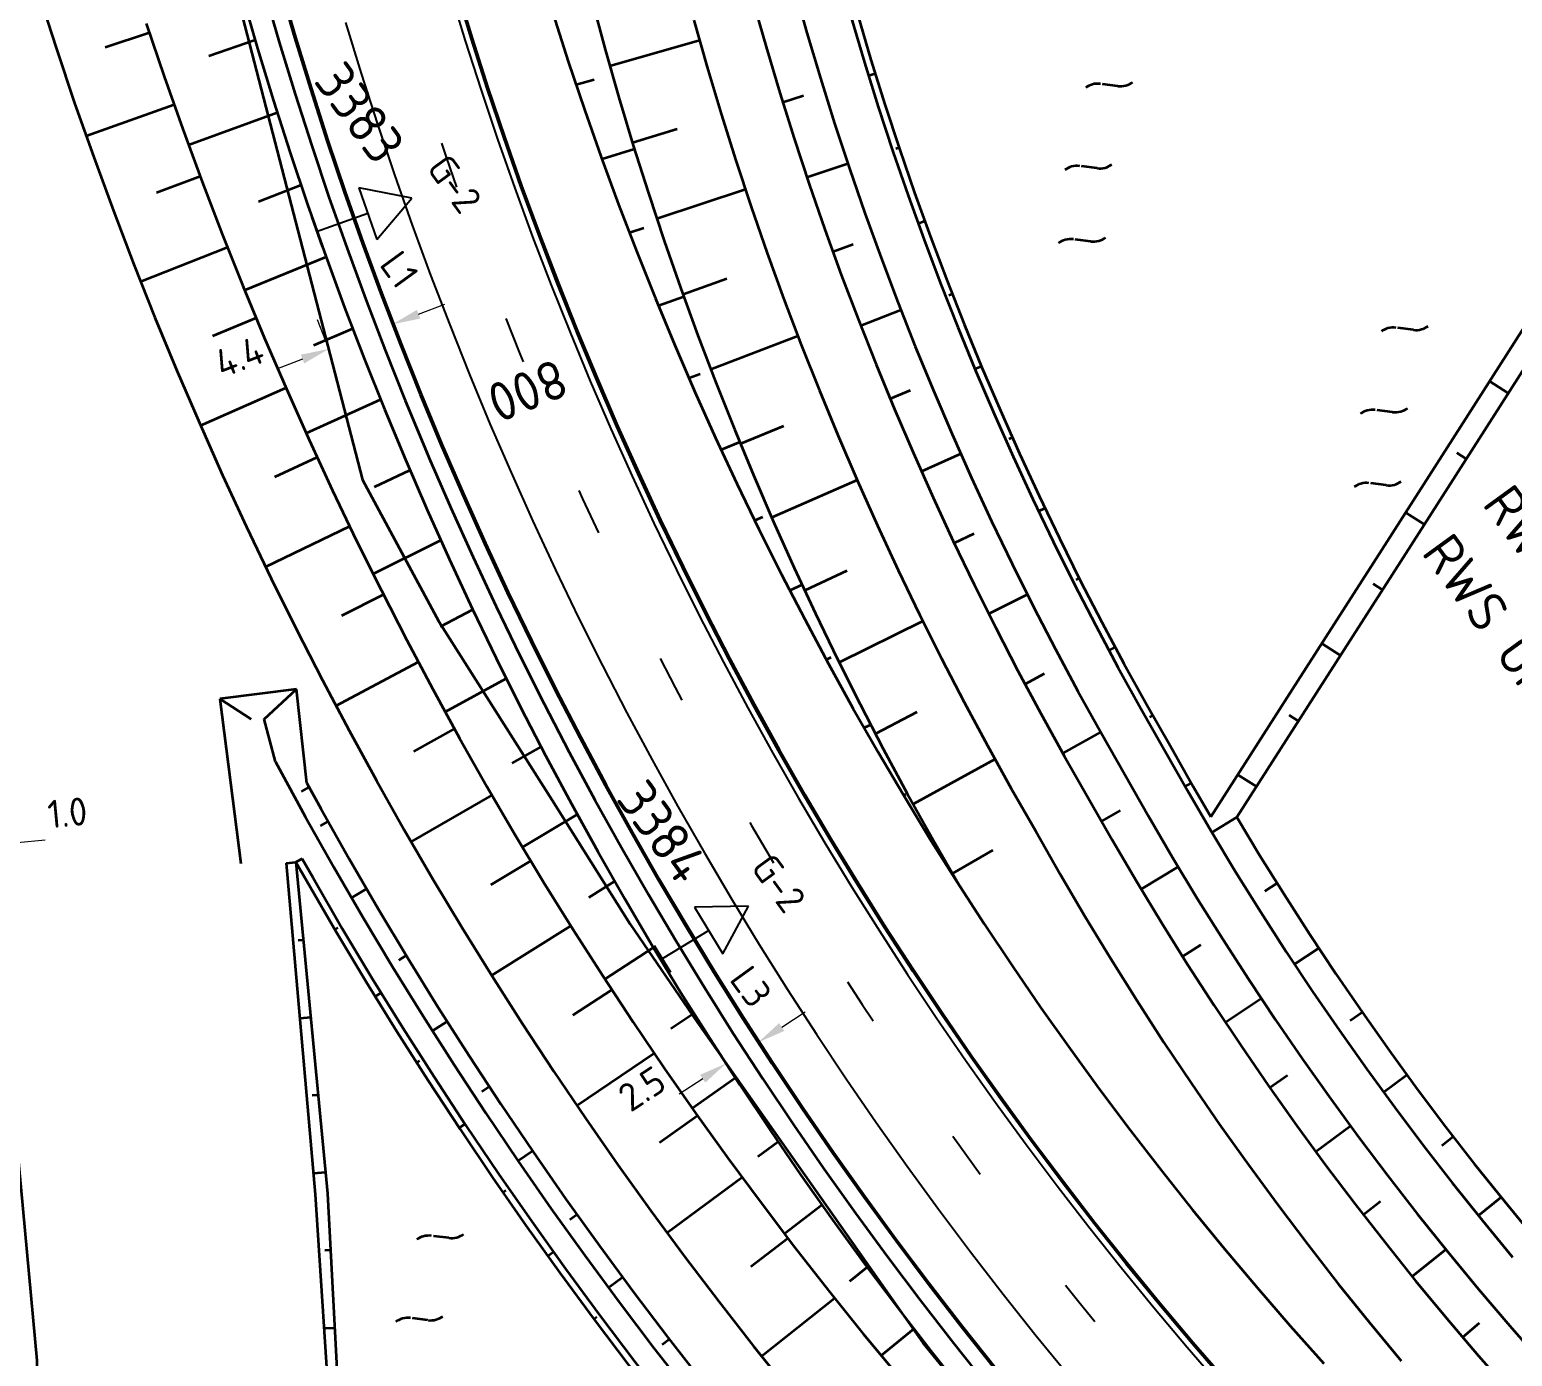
# Model space of a CAD drawing. Header units: metres. Extents: x 134219 to 139080, y 438661 to 444352.
# Drawn here: x 135230.7 to 135326, y 443110.3 to 443195.5 of the extents above; entities that cross this region are included whole.
import ezdxf
from ezdxf.enums import TextEntityAlignment as Align

# ---------------------------------------------------------------- set-up
doc = ezdxf.new("R2010")
doc.units = ezdxf.units.M
doc.linetypes.add('13strp', pattern=[4, 1, -3])
doc.linetypes.add('39strp', pattern=[12, 3, -9])
doc.layers.get('DEFPOINTS').update_dxf_attribs({"color": 193})
for name, color, linetype, lineweight in [('N-WE-KL-ET_LS_OV_ARMATUUR-S', 7, 'Continuous', 25), ('N-WE-KL-ET_LS_OV_ARMATUUR-T18', 1, 'Continuous', 25), ('N-WE-KL-ET_LS_OV_KABEL-G', 10, 'KL-LS-OV-N', 35), ('N-WE-KL-ET_LS_OV_KABEL-M', 7, 'Continuous', 18), ('N-WE-KL-ET_LS_OV_KABEL-T25', 7, 'Continuous', 25), ('Utd-geleiderail-nw', 8, 'glm a2ee v014$0$f2m40080', 35), ('Utd-ondergr-nw', 8, '13strp', 35)]:
    doc.layers.add(name, color=color, linetype=linetype, lineweight=lineweight)
doc.layers.add('N-WE-KL-ET_LS_OV_ARMATUUR-T25', color=2, linetype='Continuous')
doc.layers.add('Utd-weg-nw', color=8, linetype='Continuous')
doc.styles.add('alm a2ee v011$0$Iso-rtw', font='NLCS-ISO.ttf')
doc.styles.add('ISO18', font='NLCS-ISO.ttf')
doc.styles.add('ISO25', font='NLCS-ISO.ttf')
doc.styles.add('NLCS_18', font='NLCS-ISO.ttf', dxfattribs={"height": 1.8})
doc.styles.add('NLCS_25', font='NLCS-ISO.ttf', dxfattribs={"height": 2.5})
doc.linetypes.add('glm a2ee v014$0$f2m40080', pattern='A,2,-1,[160,RTW.shx,S=0.5,R=0,X=0,Y=0],-1', length=4)
doc.linetypes.add('KL-LS-OV-N', pattern='A,4,-1,[103,NLCS.SHX,S=0.75,R=0,X=0,Y=0],-1,4,-1.5,["0V",Standard,S=1,R=0,X=0,Y=-0.5],-3', length=14.5)
doc.dimstyles.new('NLCS_t18_pijl_Dimension_l3_h1', dxfattribs={"dimtxt": 1.8, "dimasz": 1.8, "dimexe": 2, "dimexo": 2, "dimgap": 0.7, "dimtad": 1, "dimdec": 1, "dimzin": 0, "dimdsep": 46, "dimtxsty": 'NLCS_18', "dimcen": 2.5, "dimdle": 2, "dimclrd": 256, "dimclre": 256, "dimclrt": 256, "dimadec": 1, "dimazin": 0, "dimtfac": 1, "dimtdec": 1, "dimtofl": 0, "dimtmove": 1, "dimatfit": 0, "dimfxl": 0, "dimtolj": 1, "dimtzin": 0, "dimlwd": 18, "dimlwe": 18, "dimarcsym": 0})

# ---------------------------------------------------------------- blocks, each defined once
blk = doc.blocks.new('SKL-ET_OV_ARMATUUR_HD_NATRIUM_1x250W-SO (3)')
for p, q in [((6.493, 0), (3.493, 1.757)), ((3.493, -1.757), (6.493, 0))]:
    blk.add_line(p, q)
for points in [[(0, 1), (0, -1)], [(3.493, 1.757), (3.493, -1.757)], [(3.493, 0), (0, 0)]]:
    blk.add_lwpolyline(points)
at = {"layer": 'N-WE-KL-ET_LS_OV_ARMATUUR-T18', "style": 'ISO18', "flags": 1}
for tag, p in [('TYPE_ARMATUUR', (3.075, -6.821)), ('VERMOGEN_LAMP', (3.075, -10.606)), ('SPIEGELSTAND', (3.075, -14.39)), ('HOOGTE_LICHTMAST', (3.075, -18.175)), ('UITLEGGERHOEK', (3.075, -21.959)), ('TYPE_LICHTMAST', (3.075, -25.744)), ('BOTSVRIENDELIJK', (3.075, -29.528)), ('POSITIE_LICHTMAST', (3.075, -33.313)), ('KABELAANSLUITNG', (3.075, -37.097)), ('VOEDINGSPUNT', (3.075, -44.666))]:
    blk.add_attdef(tag, p, '', height=1.8, dxfattribs=at)
at = {"layer": 'N-WE-KL-ET_LS_OV_ARMATUUR-T18', "style": 'ISO18'}
for tag, p in [('FASE-AANSLUITING_1', (3.075, -40.882)), ('GROEPSNUMMER', (3.075, -48.451))]:
    blk.add_attdef(tag, p, '', height=1.8, dxfattribs=at)
at = {"layer": 'N-WE-KL-ET_LS_OV_ARMATUUR-T25', "style": 'ISO25'}
for tag, p in [('MASTNUMMER', (3.075, 7.391)), ('TYPE_SYMBOOL', (3.075, 3.606))]:
    blk.add_attdef(tag, p, '', height=2.5, dxfattribs=at)
blk = doc.blocks.new('*D484')
at = {"layer": 'DEFPOINTS', "color": 0, "transparency": 16777216}
for p in [(135277.541, 443130.467), (135275.483, 443129.119), (135275.483, 443129.119)]:
    blk.add_point(p, dxfattribs=at)
at = {"layer": 'N-WE-KL-ET_LS_OV_KABEL-M', "lineweight": 18, "transparency": 16777216}
for p, q in [((135277.541, 443130.467), (135276.446, 443132.14)), ((135275.483, 443129.119), (135274.387, 443130.793))]:
    blk.add_line(p, q, dxfattribs=at)
at = {"layer": 'N-WE-KL-ET_LS_OV_KABEL-M', "linetype": 'Continuous', "lineweight": 18, "transparency": 16777216}
for p, q in [((135279.047, 443131.452), (135280.553, 443132.438)), ((135273.977, 443128.134), (135272.471, 443127.148))]:
    blk.add_line(p, q, dxfattribs=at)
at = {"layer": 'N-WE-KL-ET_LS_OV_KABEL-M', "transparency": 16777216}
for points in [[(135278.883, 443131.703), (135279.212, 443131.201), (135277.541, 443130.467)], [(135273.812, 443128.385), (135274.141, 443127.883), (135275.483, 443129.119)]]:
    blk.add_solid(points, dxfattribs=at)
at = {"layer": 'N-WE-KL-ET_LS_OV_KABEL-M', "transparency": 16777216, "insert": (135270.071, 443127.49), "char_height": 1.8, "attachment_point": 5, "rotation": 33.20563, "style": 'NLCS_18'}
blk.add_mtext('\\A1;2.5', dxfattribs=at)
blk = doc.blocks.new('Dwm A2 aanvulling$0$A$C32883349')
at = {"layer": 'Utd-ondergr-nw'}
blk.add_line((-1.818, 0.375), (-2.436, 1.315), dxfattribs=at)
for centre, start, end in [((-3.533, 0.593), 33.34449, 123.34449), ((-0.721, 1.096), 213.34449, 303.34449)]:
    blk.add_arc(centre, 1.312, start, end, dxfattribs=at)
blk = doc.blocks.new('*D564')
at = {"layer": 'DEFPOINTS', "color": 0, "transparency": 16777216}
for p in [(135227.157, 443143.034), (135228.165, 443143.131), (135228.165, 443143.131)]:
    blk.add_point(p, dxfattribs=at)
at = {"layer": 'N-WE-KL-ET_LS_OV_KABEL-M', "lineweight": 18, "transparency": 16777216}
for p, q in [((135228.165, 443143.131), (135227.974, 443145.121)), ((135227.157, 443143.034), (135226.966, 443145.025))]:
    blk.add_line(p, q, dxfattribs=at)
at = {"layer": 'N-WE-KL-ET_LS_OV_KABEL-M', "linetype": 'Continuous', "lineweight": 18, "transparency": 16777216}
for p, q in [((135229.957, 443143.302), (135231.749, 443143.474)), ((135225.365, 443142.862), (135223.573, 443142.69))]:
    blk.add_line(p, q, dxfattribs=at)
at = {"layer": 'N-WE-KL-ET_LS_OV_KABEL-M', "transparency": 16777216}
for points in [[(135229.928, 443143.601), (135229.985, 443143.004), (135228.165, 443143.131)], [(135225.336, 443143.161), (135225.394, 443142.563), (135227.157, 443143.034)]]:
    blk.add_solid(points, dxfattribs=at)
at = {"layer": 'N-WE-KL-ET_LS_OV_KABEL-M', "transparency": 16777216, "insert": (135233.169, 443145.218), "char_height": 1.8, "attachment_point": 5, "rotation": 5.47997, "style": 'NLCS_18'}
blk.add_mtext('\\A1;1.0', dxfattribs=at)
blk = doc.blocks.new('*D588')
at = {"layer": 'DEFPOINTS', "color": 0, "transparency": 16777216}
for p in [(135254.046, 443176.575), (135249.95, 443174.993), (135249.95, 443174.993)]:
    blk.add_point(p, dxfattribs=at)
at = {"layer": 'N-WE-KL-ET_LS_OV_KABEL-M', "lineweight": 18, "transparency": 16777216}
for p, q in [((135254.046, 443176.575), (135253.325, 443178.441)), ((135249.95, 443174.993), (135249.23, 443176.858))]:
    blk.add_line(p, q, dxfattribs=at)
at = {"layer": 'N-WE-KL-ET_LS_OV_KABEL-M', "linetype": 'Continuous', "lineweight": 18, "transparency": 16777216}
for p, q in [((135255.725, 443177.224), (135257.404, 443177.872)), ((135248.271, 443174.344), (135246.592, 443173.695))]:
    blk.add_line(p, q, dxfattribs=at)
at = {"layer": 'N-WE-KL-ET_LS_OV_KABEL-M', "transparency": 16777216}
for points in [[(135255.617, 443177.503), (135255.833, 443176.944), (135254.046, 443176.575)], [(135248.163, 443174.624), (135248.379, 443174.064), (135249.95, 443174.993)]]:
    blk.add_solid(points, dxfattribs=at)
at = {"layer": 'N-WE-KL-ET_LS_OV_KABEL-M', "transparency": 16777216, "insert": (135244.206, 443174.489), "char_height": 1.8, "attachment_point": 5, "rotation": 21.12355, "style": 'NLCS_18'}
blk.add_mtext('\\A1;4.4', dxfattribs=at)

msp = doc.modelspace()

# ---------------------------------------------------------------- linework, layer by layer
at = {"layer": 'N-WE-KL-ET_LS_OV_KABEL-G', "elevation": 5.633, "flags": 128}
msp.add_lwpolyline([(135234.544, 443246.911), (135234.529, 443246.903), (135235.418, 443238.337), (135235.986, 443234.352), (135237.524, 443225.236), (135239.841, 443214.096), (135239.831, 443213.969), (135252.13, 443166.598), (135257.019, 443157.486), (135264.307, 443146.015), (135269.311, 443138.068), (135273.615, 443131.771), (135288.114, 443111.181), (135300.032, 443096.579), (135317.966, 443079.293), (135338.01, 443062.116), (135356.885, 443046.361), (135360.55, 443043.786), (135362.82, 443042.574), (135363.951, 443043.012), (135364.62, 443043.268)], dxfattribs=at)
at = {"layer": 'N-WE-KL-ET_LS_OV_KABEL-G', "flags": 128}
msp.add_lwpolyline([(135209.377, 442876.516), (135215.901, 442906.193), (135221.664, 442939.054), (135223.769, 442952.179), (135228.048, 442986.763), (135230.313, 443010.557), (135232.106, 443050.294), (135232.337, 443073.061), (135231.228, 443110.05), (135225.024, 443177.052), (135217.207, 443224.341)], dxfattribs=at)
at = {"layer": 'Utd-geleiderail-nw', "linetype": 'Continuous', "flags": 128}
for points in [[(135245.801, 443198.039), (135246.774, 443194.691), (135247.794, 443191.356), (135248.859, 443188.036), (135249.971, 443184.732), (135251.128, 443181.443), (135252.331, 443178.17), (135253.58, 443174.914), (135254.873, 443171.676), (135256.211, 443168.456)], [(135256.213, 443168.457), (135256.409, 443167.989), (135257.798, 443164.791), (135259.232, 443161.613), (135260.71, 443158.455), (135262.231, 443155.317), (135263.796, 443152.201), (135265.404, 443149.107), (135267.054, 443146.036), (135268.748, 443142.988), (135270.483, 443139.964), (135272.26, 443136.964), (135274.079, 443133.989), (135275.939, 443131.04), (135277.839, 443128.116), (135279.78, 443125.22), (135281.761, 443122.351), (135283.782, 443119.509), (135285.842, 443116.696), (135287.941, 443113.912), (135290.078, 443111.157), (135292.254, 443108.432)]]:
    msp.add_lwpolyline(points, dxfattribs=at)
at = {"layer": 'Utd-ondergr-nw', "linetype": 'Continuous'}
for p, q in [((135247.874, 443153.144), (135242.967, 443152.528)), ((135245.797, 443151.229), (135247.874, 443153.144)), ((135248.556, 443147.106), (135247.874, 443153.144)), ((135244.98, 443151.229), (135242.967, 443152.528)), ((135242.967, 443152.528), (135244.298, 443141.946)), ((135246.528, 443148.48), (135245.797, 443151.229)), ((135248.203, 443146.581), (135248.696, 443146.85))]:
    msp.add_line(p, q, dxfattribs=at)
at = {"layer": 'Utd-ondergr-nw', "linetype": 'Continuous', "flags": 128}
for points in [[(135271.157, 443280.799), (135282.366, 443266.678), (135288.583, 443258.845), (135294.8, 443251.013), (135301.017, 443243.18), (135307.235, 443235.348), (135313.452, 443227.515), (135319.669, 443219.683), (135325.886, 443211.851), (135332.103, 443204.018), (135339.862, 443194.244), (135334.962, 443186.592), (135329.569, 443178.171), (135324.177, 443169.749), (135318.784, 443161.328), (135313.391, 443152.907), (135308.276, 443144.92)], [(135273.413, 443275.665), (135281.25, 443265.792), (135287.467, 443257.959), (135293.684, 443250.127), (135299.901, 443242.294), (135306.119, 443234.462), (135312.336, 443226.629), (135318.553, 443218.797), (135324.77, 443210.965), (135330.987, 443203.132), (135338.44, 443194.331), (135333.762, 443187.36), (135328.369, 443178.939), (135322.977, 443170.517), (135317.584, 443162.097), (135312.191, 443153.675), (135306.605, 443144.953)], [(135231.334, 443197.77), (135232.462, 443194.263), (135233.636, 443190.774), (135234.857, 443187.303), (135236.124, 443183.851), (135237.436, 443180.418), (135238.794, 443177.006), (135240.197, 443173.614), (135241.646, 443170.243), (135243.138, 443166.894), (135244.675, 443163.567), (135246.256, 443160.263), (135247.881, 443156.983), (135249.548, 443153.727), (135251.259, 443150.495), (135253.012, 443147.288), (135254.808, 443144.107), (135256.645, 443140.953), (135258.524, 443137.825), (135260.444, 443134.724), (135262.405, 443131.651), (135264.406, 443128.606), (135266.447, 443125.59), (135268.527, 443122.603), (135270.647, 443119.646), (135272.805, 443116.72), (135275.001, 443113.824), (135277.236, 443110.959), (135279.508, 443108.126)], [(135244.406, 443197.644), (135245.385, 443194.276), (135246.41, 443190.923), (135247.482, 443187.584), (135248.6, 443184.26), (135249.764, 443180.952), (135250.974, 443177.66), (135252.23, 443174.386), (135253.53, 443171.129), (135254.877, 443167.891), (135256.267, 443164.671), (135257.703, 443161.472), (135259.183, 443158.292), (135260.706, 443155.134), (135262.274, 443151.997), (135263.885, 443148.881), (135265.539, 443145.789), (135267.235, 443142.72), (135268.975, 443139.675), (135270.756, 443136.654), (135272.579, 443133.658), (135274.444, 443130.688), (135276.349, 443127.744), (135278.296, 443124.827), (135280.283, 443121.937), (135282.309, 443119.075), (135284.375, 443116.241), (135286.481, 443113.437), (135288.625, 443110.662), (135290.807, 443107.917)], [(135246.792, 443198.32), (135247.761, 443194.985), (135248.777, 443191.664), (135249.838, 443188.358), (135250.945, 443185.067), (135252.098, 443181.791), (135253.296, 443178.532), (135254.539, 443175.29), (135255.827, 443172.065), (135257.16, 443168.858), (135258.537, 443165.671), (135259.958, 443162.502), (135261.424, 443159.354), (135262.932, 443156.227), (135264.485, 443153.12), (135266.08, 443150.036), (135267.717, 443146.974), (135269.397, 443143.935), (135271.12, 443140.92), (135272.883, 443137.929), (135274.689, 443134.962), (135276.535, 443132.021), (135278.422, 443129.106), (135280.349, 443126.218), (135282.316, 443123.356), (135284.323, 443120.522), (135286.369, 443117.716), (135288.454, 443114.939), (135290.577, 443112.191), (135292.738, 443109.473)], [(135246.86, 443198.339), (135247.828, 443195.005), (135248.843, 443191.685), (135249.904, 443188.38), (135251.011, 443185.09), (135252.164, 443181.815), (135253.361, 443178.557), (135254.604, 443175.315), (135255.892, 443172.091), (135257.224, 443168.886), (135258.601, 443165.699), (135260.022, 443162.532), (135261.487, 443159.384), (135262.995, 443156.258), (135264.547, 443153.152), (135266.142, 443150.069), (135267.779, 443147.007), (135269.458, 443143.969), (135271.18, 443140.955), (135272.944, 443137.965), (135274.748, 443134.999), (135276.594, 443132.059), (135278.48, 443129.145), (135280.407, 443126.257), (135282.374, 443123.396), (135284.38, 443120.563), (135286.425, 443117.758), (135288.509, 443114.982), (135290.632, 443112.235), (135292.792, 443109.517)], [(135258.13, 443198.077), (135259.102, 443194.9), (135260.117, 443191.736), (135261.176, 443188.587), (135262.279, 443185.454), (135263.425, 443182.335), (135264.615, 443179.234), (135265.847, 443176.148), (135267.122, 443173.081), (135268.44, 443170.031), (135269.8, 443167), (135271.201, 443163.988), (135272.645, 443160.996), (135274.13, 443158.024), (135275.656, 443155.073), (135277.223, 443152.143), (135278.83, 443149.236), (135280.478, 443146.351), (135282.165, 443143.489), (135283.892, 443140.651), (135285.659, 443137.838), (135287.464, 443135.049), (135289.308, 443132.285), (135291.19, 443129.547), (135293.11, 443126.836), (135295.067, 443124.152), (135297.062, 443121.495), (135299.093, 443118.866), (135301.16, 443116.265), (135303.264, 443113.694), (135305.402, 443111.152), (135307.576, 443108.64)], [(135258.197, 443198.097), (135259.168, 443194.92), (135260.183, 443191.758), (135261.242, 443188.61), (135262.345, 443185.477), (135263.491, 443182.36), (135264.68, 443179.259), (135265.912, 443176.175), (135267.187, 443173.108), (135268.504, 443170.059), (135269.863, 443167.029), (135271.265, 443164.018), (135272.708, 443161.026), (135274.192, 443158.055), (135275.718, 443155.105), (135277.284, 443152.177), (135278.891, 443149.27), (135280.538, 443146.386), (135282.225, 443143.525), (135283.952, 443140.688), (135285.718, 443137.875), (135287.523, 443135.087), (135289.366, 443132.324), (135291.247, 443129.588), (135293.167, 443126.877), (135295.123, 443124.193), (135297.117, 443121.537), (135299.148, 443118.909), (135301.215, 443116.309), (135303.317, 443113.739), (135305.456, 443111.197), (135307.629, 443108.686)], [(135279.839, 443198.218), (135280.665, 443195.294), (135281.533, 443192.38), (135282.444, 443189.477), (135283.397, 443186.585), (135284.392, 443183.706), (135285.429, 443180.84), (135286.508, 443177.987), (135287.629, 443175.148), (135288.791, 443172.323), (135289.995, 443169.514), (135291.239, 443166.721), (135292.524, 443163.945), (135293.85, 443161.186), (135295.216, 443158.444), (135296.623, 443155.721), (135298.069, 443153.017), (135299.555, 443150.333), (135301.08, 443147.668), (135302.597, 443144.994), (135304.15, 443142.337), (135305.742, 443139.701), (135307.375, 443137.087), (135309.046, 443134.494), (135310.757, 443131.925), (135312.506, 443129.379), (135314.294, 443126.857), (135316.119, 443124.359), (135317.983, 443121.887), (135319.883, 443119.441), (135321.821, 443117.021), (135323.795, 443114.628), (135325.805, 443112.262), (135327.851, 443109.925)], [(135264.35, 443196.544), (135265.342, 443193.454), (135266.377, 443190.377), (135267.454, 443187.315), (135268.574, 443184.269), (135269.736, 443181.238), (135270.94, 443178.224), (135272.186, 443175.227), (135273.473, 443172.247), (135274.802, 443169.286), (135276.172, 443166.343), (135277.582, 443163.42), (135279.033, 443160.516), (135280.524, 443157.633), (135282.054, 443154.771), (135283.625, 443151.93), (135285.235, 443149.112), (135286.883, 443146.316), (135288.571, 443143.543), (135290.296, 443140.794), (135292.06, 443138.069), (135293.862, 443135.369), (135295.7, 443132.695), (135297.576, 443130.046), (135299.489, 443127.423), (135301.437, 443124.827), (135303.422, 443122.259), (135305.442, 443119.718), (135307.497, 443117.206), (135309.586, 443114.722), (135311.71, 443112.268), (135313.868, 443109.843)], [(135266.865, 443197.332), (135267.703, 443194.229), (135268.585, 443191.137), (135269.512, 443188.056), (135270.484, 443184.986), (135271.501, 443181.929), (135272.562, 443178.885), (135273.667, 443175.855), (135274.817, 443172.839), (135276.01, 443169.838), (135277.247, 443166.853), (135278.528, 443163.884), (135279.851, 443160.932), (135281.218, 443157.998), (135282.628, 443155.083), (135284.08, 443152.186), (135285.574, 443149.309), (135287.11, 443146.452), (135288.688, 443143.616), (135290.308, 443140.801), (135290.422, 443140.6)], [(135277.203, 443197.352), (135278.041, 443194.391), (135278.922, 443191.441), (135279.846, 443188.501), (135280.813, 443185.574), (135281.822, 443182.659), (135282.874, 443179.757), (135283.969, 443176.868), (135285.105, 443173.994), (135286.284, 443171.135), (135287.504, 443168.291), (135288.766, 443165.464), (135290.069, 443162.653), (135291.413, 443159.86), (135292.797, 443157.085), (135294.223, 443154.328), (135295.689, 443151.591), (135297.194, 443148.874), (135298.74, 443146.177), (135300.279, 443143.47), (135301.852, 443140.781), (135303.467, 443138.113), (135305.121, 443135.467), (135306.815, 443132.844), (135308.549, 443130.244), (135310.322, 443127.667), (135312.134, 443125.115), (135313.984, 443122.587), (135315.872, 443120.086), (135317.798, 443117.61), (135319.761, 443115.161), (135321.761, 443112.74), (135323.798, 443110.347), (135325.871, 443107.981)], [(135238.235, 443195.897), (135239.386, 443192.488), (135240.582, 443189.097), (135241.824, 443185.724), (135243.11, 443182.37), (135244.44, 443179.037), (135245.815, 443175.723), (135247.233, 443172.43), (135248.695, 443169.158), (135250.2, 443165.908), (135251.747, 443162.681), (135253.338, 443159.477), (135254.97, 443156.296), (135256.645, 443153.139), (135258.361, 443150.007), (135260.118, 443146.9), (135261.916, 443143.819), (135263.755, 443140.764), (135265.633, 443137.735), (135267.552, 443134.734), (135269.509, 443131.761), (135271.506, 443128.815), (135273.541, 443125.898), (135275.614, 443123.011), (135277.726, 443120.153), (135279.874, 443117.325), (135282.059, 443114.528), (135284.281, 443111.762), (135286.539, 443109.027)], [(135273.403, 443196.103), (135274.258, 443193.089), (135275.158, 443190.087), (135276.101, 443187.095), (135277.088, 443184.116), (135278.118, 443181.149), (135279.192, 443178.196), (135280.308, 443175.256), (135281.467, 443172.332), (135282.669, 443169.422), (135283.913, 443166.528), (135285.2, 443163.651), (135286.528, 443160.791), (135287.899, 443157.949), (135289.31, 443155.125), (135290.763, 443152.321), (135292.257, 443149.535), (135293.792, 443146.771), (135295.367, 443144.027), (135296.936, 443141.274), (135298.54, 443138.538), (135300.186, 443135.825), (135301.873, 443133.133), (135303.6, 443130.465), (135305.367, 443127.82), (135307.174, 443125.199), (135309.02, 443122.604), (135310.905, 443120.034), (135312.829, 443117.489), (135314.791, 443114.972), (135316.792, 443112.482), (135318.829, 443110.019)], [(135283.501, 443196.27), (135284.356, 443193.395), (135285.252, 443190.531), (135286.19, 443187.679), (135287.17, 443184.838), (135288.191, 443182.01), (135289.254, 443179.195), (135290.358, 443176.395), (135291.502, 443173.608), (135292.688, 443170.837), (135293.913, 443168.081), (135295.18, 443165.342), (135296.486, 443162.619), (135297.832, 443159.914), (135299.217, 443157.227), (135300.642, 443154.559), (135302.106, 443151.91), (135303.609, 443149.281), (135305.104, 443146.642), (135306.634, 443144.02), (135308.203, 443141.418), (135309.811, 443138.837), (135311.458, 443136.279), (135313.143, 443133.742), (135314.867, 443131.229), (135316.629, 443128.74), (135318.428, 443126.275), (135320.265, 443123.834), (135322.138, 443121.419), (135324.048, 443119.031), (135325.994, 443116.668)], [(135283.927, 443196.416), (135284.779, 443193.548), (135285.674, 443190.69), (135286.609, 443187.843), (135287.587, 443185.008), (135288.606, 443182.186), (135289.666, 443179.377), (135290.767, 443176.582), (135291.909, 443173.801), (135293.091, 443171.035), (135294.315, 443168.285), (135295.578, 443165.551), (135296.881, 443162.834), (135298.224, 443160.134), (135299.607, 443157.453), (135301.028, 443154.79), (135302.489, 443152.147), (135303.989, 443149.523), (135305.48, 443146.889), (135306.605, 443144.953)], [(135235.591, 443194.361), (135238.434, 443195.307)], [(135242.249, 443193.825), (135245.219, 443194.846)], [(135273.775, 443194.79), (135268.008, 443193.159)], [(135267.006, 443192.281), (135265.848, 443191.95)], [(135284.619, 443192.555), (135285.048, 443192.688)], [(135280.439, 443191.237), (135279.115, 443190.827)], [(135234.37, 443188.686), (135240.023, 443190.683)], [(135240.952, 443188.093), (135246.651, 443190.172)], [(135272.323, 443189.112), (135269.46, 443188.23)], [(135269.587, 443187.818), (135267.506, 443187.173)], [(135286.368, 443187.857), (135286.581, 443187.929)], [(135238.882, 443185.036), (135241.691, 443186.086)], [(135283.297, 443186.888), (135280.67, 443186.006)], [(135245.443, 443184.468), (135248.175, 443185.524)], [(135276.718, 443185.234), (135271.032, 443183.34)], [(135287.813, 443183.057), (135288.236, 443183.211)], [(135270.2, 443182.751), (135269.275, 443182.442)], [(135237.873, 443179.32), (135243.448, 443181.523)], [(135283.645, 443181.697), (135282.342, 443181.225)], [(135244.553, 443178.764), (135249.783, 443180.899)], [(135275.53, 443179.496), (135272.708, 443178.484)], [(135289.789, 443178.45), (135289.999, 443178.532)], [(135272.762, 443178.337), (135271.136, 443177.752)], [(135242.52, 443175.84), (135245.288, 443176.993)], [(135286.705, 443177.488), (135284.122, 443176.482)], [(135248.991, 443175.231), (135251.493, 443176.308)], [(135280.093, 443175.822), (135274.5, 443173.67)], [(135291.455, 443173.722), (135291.87, 443173.895)], [(135273.804, 443173.381), (135273.101, 443173.11)], [(135324.515, 443172.92), (135325.715, 443172.151)], [(135241.714, 443170.088), (135247.205, 443172.495)], [(135287.295, 443172.318), (135286.016, 443171.785)], [(135248.506, 443169.58), (135253.285, 443171.744)], [(135279.172, 443170.037), (135276.4, 443168.897)], [(135276.355, 443169.006), (135275.161, 443168.515)], [(135293.654, 443169.217), (135293.859, 443169.308)], [(135246.491, 443166.784), (135249.214, 443168.037)], [(135290.554, 443168.26), (135288.021, 443167.133)], [(135322.419, 443168.325), (135323.019, 443167.94)], [(135252.891, 443166.129), (135255.169, 443167.213)], [(135283.894, 443166.574), (135278.405, 443164.168)], [(135277.81, 443164.186), (135277.316, 443163.97)], [(135295.547, 443164.575), (135295.953, 443164.768)], [(135319.122, 443164.498), (135320.322, 443163.73)], [(135245.9, 443161.007), (135251.299, 443163.615)], [(135252.805, 443160.551), (135257.144, 443162.717)], [(135291.382, 443163.121), (135290.129, 443162.528)], [(135283.241, 443160.754), (135280.524, 443159.489)], [(135280.359, 443159.843), (135279.57, 443159.477)], [(135297.952, 443160.177), (135298.153, 443160.278)], [(135317.026, 443159.904), (135317.626, 443159.519)], [(135250.79, 443157.878), (135253.464, 443159.231)], [(135294.829, 443159.221), (135292.352, 443157.977)], [(135257.138, 443157.176), (135259.201, 443158.254)], [(135288.118, 443157.511), (135282.741, 443154.856)], [(135300.069, 443155.633), (135300.465, 443155.845)], [(135313.729, 443156.077), (135314.929, 443155.309)], [(135250.417, 443152.086), (135255.715, 443154.892)], [(135282.21, 443155.183), (135281.912, 443155.037)], [(135257.439, 443151.691), (135261.356, 443153.834)], [(135295.902, 443154.129), (135294.678, 443153.478)], [(135284.764, 443150.867), (135284.354, 443150.654)], [(135287.727, 443151.666), (135285.07, 443150.278)], [(135302.683, 443151.355), (135302.878, 443151.466)], [(135311.633, 443151.482), (135312.233, 443151.098)], [(135255.418, 443149.139), (135258.041, 443150.591)], [(135299.522, 443150.392), (135297.106, 443149.033)], [(135261.734, 443148.388), (135263.591, 443149.45)], [(135246.528, 443148.48), (135246.659, 443148.236), (135248.444, 443144.966), (135250.272, 443141.722), (135252.143, 443138.504), (135254.056, 443135.314), (135256.011, 443132.151), (135258.008, 443129.017), (135260.046, 443125.911), (135262.125, 443122.835), (135264.244, 443119.788), (135266.403, 443116.772), (135268.602, 443113.787), (135270.84, 443110.833), (135273.116, 443107.911), (135275.431, 443105.021), (135277.783, 443102.164), (135280.173, 443099.341)], [(135292.749, 443148.649), (135287.499, 443145.753)], [(135248.556, 443147.106), (135249.447, 443145.476), (135251.268, 443142.245), (135253.131, 443139.042), (135255.037, 443135.865), (135256.984, 443132.716), (135258.973, 443129.595), (135261.003, 443126.503), (135263.074, 443123.44), (135265.184, 443120.406), (135267.335, 443117.403), (135269.524, 443114.431), (135271.753, 443111.49), (135274.02, 443108.58), (135276.326, 443105.703), (135278.668, 443102.858), (135281.048, 443100.047)], [(135304.96, 443146.897), (135305.35, 443147.12)], [(135308.336, 443147.656), (135309.536, 443146.888)], [(135255.257, 443143.336), (135260.448, 443146.336)], [(135286.994, 443146.389), (135286.877, 443146.326)], [(135300.795, 443145.364), (135299.591, 443144.679)], [(135249.424, 443144.372), (135249.914, 443144.646)], [(135262.403, 443143.011), (135265.915, 443145.109)], [(135306.674, 443143.954), (135308.276, 443144.92)], [(135308.276, 443144.92), (135309.74, 443142.491), (135311.333, 443139.931), (135312.965, 443137.394), (135314.635, 443134.878), (135316.343, 443132.386), (135318.088, 443129.917), (135319.871, 443127.472), (135321.691, 443125.051), (135323.547, 443122.656), (135325.44, 443120.287), (135327.368, 443117.944)], [(135248.242, 443142.259), (135247.85, 443142.038)], [(135248.242, 443142.259), (135248.944, 443141.023), (135250.825, 443137.788), (135252.749, 443134.579), (135254.714, 443131.398), (135256.722, 443128.246), (135258.77, 443125.122), (135260.86, 443122.029), (135262.991, 443118.965), (135265.161, 443115.931), (135267.372, 443112.929), (135269.622, 443109.958), (135271.91, 443107.019), (135274.237, 443104.112), (135276.602, 443101.239), (135279.005, 443098.399)], [(135292.611, 443142.807), (135290.011, 443141.316)], [(135247.212, 443141.964), (135247.85, 443142.038)], [(135247.212, 443141.964), (135249.086, 443120.701), (135250.775, 443094.921), (135251.401, 443065.482), (135251.466, 443059.676)], [(135247.85, 443142.038), (135248.546, 443140.814), (135250.43, 443137.573), (135252.356, 443134.358), (135254.325, 443131.172), (135256.336, 443128.015), (135258.388, 443124.886), (135260.481, 443121.787), (135262.615, 443118.717), (135264.789, 443115.679), (135267.003, 443112.671), (135269.256, 443109.695), (135271.548, 443106.751), (135273.879, 443103.84), (135276.248, 443100.961), (135277.784, 443099.137)], [(135247.85, 443142.038), (135249.879, 443120.763), (135251.24, 443094.942), (135252.106, 443065.491), (135252.134, 443060.678)], [(135260.367, 443140.579), (135262.935, 443142.127)], [(135289.563, 443142.095), (135289.502, 443142.06)], [(135304.517, 443141.729), (135302.14, 443140.306)], [(135266.667, 443139.777), (135268.325, 443140.812)], [(135310.074, 443140.184), (135310.867, 443140.681)], [(135251.415, 443139.757), (135252.386, 443140.323)], [(135250.549, 443137.815), (135250.355, 443137.701)], [(135260.415, 443134.77), (135265.494, 443137.961)], [(135247.988, 443137.024), (135248.325, 443137.06)], [(135267.69, 443134.524), (135270.816, 443136.556)], [(135305.965, 443136.73), (135304.794, 443135.991)], [(135254.45, 443135.751), (135254.93, 443136.043)], [(135311.987, 443135.483), (135313.549, 443136.515)], [(135265.627, 443132.206), (135268.135, 443133.847)], [(135253.324, 443133.647), (135252.941, 443133.412)], [(135309.857, 443133.276), (135307.551, 443131.741)], [(135248.089, 443132.015), (135248.799, 443132.083)], [(135256.609, 443131.212), (135257.559, 443131.814)], [(135271.929, 443131.356), (135273.399, 443132.352)], [(135315.557, 443131.877), (135316.325, 443132.411)], [(135255.79, 443129.29), (135255.601, 443129.169)], [(135265.894, 443126.406), (135270.851, 443129.782)], [(135273.299, 443126.246), (135276.059, 443128.193)], [(135311.537, 443128.349), (135310.402, 443127.554)], [(135317.698, 443127.276), (135319.208, 443128.381)], [(135248.9, 443127.074), (135249.274, 443127.107)], [(135259.793, 443127.323), (135260.262, 443127.632)], [(135258.706, 443125.22), (135258.332, 443124.971)], [(135271.191, 443124.032), (135273.637, 443125.765)], [(135315.59, 443125.083), (135313.359, 443123.441)], [(135321.44, 443123.847), (135322.182, 443124.418)], [(135262.108, 443122.861), (135263.035, 443123.496)], [(135277.513, 443123.137), (135278.805, 443124.086)], [(135248.966, 443122.068), (135249.748, 443122.129)], [(135271.677, 443118.248), (135276.504, 443121.806)], [(135261.332, 443120.957), (135261.147, 443120.829)], [(135323.793, 443119.35), (135325.249, 443120.526)], [(135265.434, 443119.092), (135265.892, 443119.418)], [(135279.219, 443118.187), (135281.632, 443120.031)], [(135317.504, 443120.244), (135316.408, 443119.397)], [(135277.059, 443116.073), (135279.44, 443117.897)], [(135249.696, 443117.114), (135250.07, 443117.14)], [(135264.398, 443116.998), (135264.032, 443116.736)], [(135321.702, 443117.17), (135319.55, 443115.424)], [(135283.413, 443115.134), (135284.537, 443116.027)], [(135267.915, 443114.72), (135268.818, 443115.389)], [(135277.757, 443110.31), (135282.448, 443114.044)], [(135267.167, 443112.827), (135266.987, 443112.693)], [(135249.649, 443112.107), (135250.333, 443112.147)], [(135285.44, 443110.359), (135287.527, 443112.083)], [(135323.845, 443112.429), (135322.79, 443111.531)], [(135271.368, 443111.069), (135271.814, 443111.412)]]:
    msp.add_lwpolyline(points, dxfattribs=at)
at = {"layer": 'Utd-weg-nw', "linetype": '39strp', "flags": 128}
msp.add_lwpolyline([(135245.913, 443294.732), (135245.81, 443293.838), (135245.452, 443290.48), (135245.141, 443287.118), (135244.877, 443283.752), (135244.66, 443280.383), (135244.489, 443277.011), (135244.366, 443273.637), (135244.289, 443270.261), (135244.259, 443266.885), (135244.276, 443263.509), (135244.34, 443260.133), (135244.361, 443259.37), (135244.451, 443256.758), (135244.608, 443253.386), (135244.813, 443250.015), (135245.064, 443246.648), (135245.362, 443243.285), (135245.707, 443239.926), (135246.098, 443236.573), (135246.536, 443233.225), (135247.02, 443229.884), (135247.551, 443226.549), (135248.128, 443223.222), (135248.751, 443219.904), (135249.42, 443216.595), (135250.135, 443213.295), (135250.895, 443210.005), (135251.702, 443206.727), (135252.554, 443203.46), (135253.451, 443200.205), (135254.393, 443196.962), (135255.38, 443193.733), (135256.412, 443190.519), (135257.488, 443187.318), (135258.609, 443184.134), (135259.774, 443180.965), (135260.983, 443177.812), (135262.235, 443174.677), (135263.531, 443171.559), (135264.87, 443168.459), (135266.252, 443165.379), (135267.677, 443162.318), (135269.144, 443159.277), (135270.653, 443156.256), (135272.204, 443153.257), (135273.797, 443150.28), (135275.43, 443147.325), (135277.105, 443144.393), (135278.82, 443141.485), (135280.575, 443138.601), (135282.37, 443135.741), (135284.205, 443132.907), (135286.079, 443130.098), (135287.991, 443127.316), (135289.943, 443124.56), (135291.932, 443121.832), (135293.959, 443119.132), (135296.023, 443116.46), (135298.124, 443113.817), (135300.262, 443111.204), (135302.436, 443108.62), (135304.645, 443106.067), (135306.89, 443103.545), (135309.169, 443101.054), (135311.483, 443098.596), (135313.831, 443096.169), (135316.212, 443093.776), (135318.627, 443091.415), (135321.074, 443089.089), (135323.552, 443086.796), (135326.063, 443084.539), (135328.154, 443082.705), (135330.266, 443080.896), (135332.009, 443079.422), (135333.764, 443077.965), (135336.378, 443075.838), (135337.52, 443074.924), (135339.012, 443073.743), (135341.663, 443071.675), (135344.329, 443069.633), (135347.007, 443067.612), (135349.694, 443065.61), (135352.388, 443063.624), (135355.085, 443061.649), (135357.784, 443059.683), (135360.289, 443057.863), (135365.891, 443053.827), (135373.996, 443047.977), (135378.606, 443044.638)], dxfattribs=at)
at = {"layer": 'Utd-weg-nw', "linetype": 'Continuous', "flags": 128}
for points in [[(135257.747, 443197.962), (135258.72, 443194.78), (135259.737, 443191.611), (135260.798, 443188.457), (135261.903, 443185.318), (135263.051, 443182.195), (135264.242, 443179.088), (135265.477, 443175.997), (135266.754, 443172.925), (135268.074, 443169.87), (135269.436, 443166.833), (135270.84, 443163.816), (135272.286, 443160.819), (135273.773, 443157.842), (135275.302, 443154.886), (135276.871, 443151.952), (135278.481, 443149.04), (135280.132, 443146.15), (135281.822, 443143.284), (135283.552, 443140.441), (135285.321, 443137.623), (135287.13, 443134.829), (135288.977, 443132.061), (135290.862, 443129.319), (135292.785, 443126.603), (135294.746, 443123.914), (135296.743, 443121.253), (135298.778, 443118.619), (135300.849, 443116.014), (135302.956, 443113.439), (135305.098, 443110.892), (135307.276, 443108.376)], [(135251.039, 443195.962), (135252.04, 443192.687), (135253.087, 443189.426), (135254.179, 443186.18), (135255.316, 443182.949), (135256.497, 443179.734), (135257.724, 443176.536), (135258.994, 443173.356), (135260.309, 443170.193), (135261.667, 443167.049), (135263.069, 443163.924), (135264.514, 443160.819), (135266.002, 443157.734), (135267.533, 443154.67), (135269.106, 443151.628), (135270.722, 443148.608), (135272.379, 443145.61), (135274.078, 443142.636), (135275.817, 443139.686), (135277.598, 443136.76), (135279.419, 443133.86), (135281.28, 443130.985), (135283.181, 443128.135), (135285.121, 443125.313), (135287.1, 443122.518), (135289.118, 443119.751), (135291.174, 443117.011), (135293.268, 443114.301), (135295.4, 443111.62), (135297.568, 443108.969)]]:
    msp.add_lwpolyline(points, dxfattribs=at)

# ---------------------------------------------------------------- block references
at = {"layer": 'N-WE-KL-ET_LS_OV_ARMATUUR-S'}
ref = msp.add_blockref('SKL-ET_OV_ARMATUUR_HD_NATRIUM_1x250W-SO (3)', (135249.173, 443182.521, 5.856), dxfattribs=dict(at, rotation=19.45085152821697))
ref.add_attrib('MASTNUMMER', '3383', (135248.925, 443192.185, 5.856), dxfattribs={"layer": 'N-WE-KL-ET_LS_OV_ARMATUUR-T25', "height": 2.5, "rotation": 306.066, "style": 'ISO25'})
ref.add_attrib('FASE-AANSLUITING_1', 'L1', (135253.15, 443180.411, 5.856), dxfattribs={"layer": 'N-WE-KL-ET_LS_OV_ARMATUUR-T18', "height": 1.8, "rotation": 306.066, "style": 'ISO18'})
ref.add_attrib('GROEPSNUMMER', 'G-2', (135256.194, 443186.594, 5.856), dxfattribs={"layer": 'N-WE-KL-ET_LS_OV_ARMATUUR-T18', "height": 1.8, "rotation": 306.066, "style": 'ISO18'})
ref = msp.add_blockref('SKL-ET_OV_ARMATUUR_HD_NATRIUM_1x250W-SO (3)', (135271.375, 443135.84, 4.851), dxfattribs=dict(at, rotation=31.32383054545317))
ref.add_attrib('MASTNUMMER', '3384', (135268.347, 443146.077, 4.851), dxfattribs={"layer": 'N-WE-KL-ET_LS_OV_ARMATUUR-T25', "height": 2.5, "rotation": 306.066, "style": 'ISO25'})
ref.add_attrib('FASE-AANSLUITING_1', 'L3', (135275.632, 443134.504, 4.851), dxfattribs={"layer": 'N-WE-KL-ET_LS_OV_ARMATUUR-T18', "height": 1.8, "rotation": 306.066, "style": 'ISO18'})
ref.add_attrib('GROEPSNUMMER', 'G-2', (135277.012, 443141.686, 4.851), dxfattribs={"layer": 'N-WE-KL-ET_LS_OV_ARMATUUR-T18', "height": 1.8, "rotation": 306.066, "style": 'ISO18'})
at = {"layer": 'Utd-ondergr-nw', "linetype": 'Continuous', "rotation": 49.35098364402291}
for p in [(135302.105, 443193.009), (135300.77, 443187.729), (135300.364, 443183.03), (135321.09, 443177.351), (135319.755, 443172.072), (135319.349, 443167.372), (135259.133, 443119.041), (135257.798, 443113.762)]:
    msp.add_blockref('Dwm A2 aanvulling$0$A$C32883349', p, dxfattribs=at)

# ---------------------------------------------------------------- texts
at = {"layer": 'N-WE-KL-ET_LS_OV_KABEL-T25', "style": 'NLCS_25'}
for s, p in [('RWS OP U-3 VG-YMvKas 4x10mm² (OV) - A27 GROEP U-10', (135376.703, 443094.768)), ('RWS OP U-4 VG-YMvKas 4x16mm² (OV) - A27 GROEP U-11', (135372.661, 443091.824))]:
    msp.add_text(s, height=2.5, rotation=306.066, dxfattribs=at).set_placement(p, align=Align.MIDDLE_RIGHT)
at = {"layer": 'Utd-ondergr-nw', "color": 7, "style": 'alm a2ee v011$0$Iso-rtw'}
msp.add_text('800', height=2.5, rotation=202.28815, dxfattribs=at).set_placement((135264.601, 443174.44))

# ---------------------------------------------------------------- dimensions: what is measured, and where the dimension line sits
at = {"layer": 'N-WE-KL-ET_LS_OV_KABEL-M'}
for base, p1, p2, angle, picture, middle in [((135249.95, 443174.993), (135254.046, 443176.575), (135249.95, 443174.993), 201.12355, '*D588', (135244.783, 443172.996)), ((135228.165, 443143.131), (135227.157, 443143.034), (135228.165, 443143.131), 5.47997, '*D564', (135233.322, 443143.625)), ((135275.483, 443129.119), (135277.541, 443130.467), (135275.483, 443129.119), 213.20563, '*D484', (135270.948, 443126.151))]:
    dim = msp.add_linear_dim(base=base, p1=p1, p2=p2, angle=angle, dimstyle='NLCS_t18_pijl_Dimension_l3_h1', dxfattribs=at)
    dim.commit()
    dim.dimension.update_dxf_attribs({"geometry": picture, "text_midpoint": middle, "dimtype": 161})

doc.saveas('drawing.dxf')
